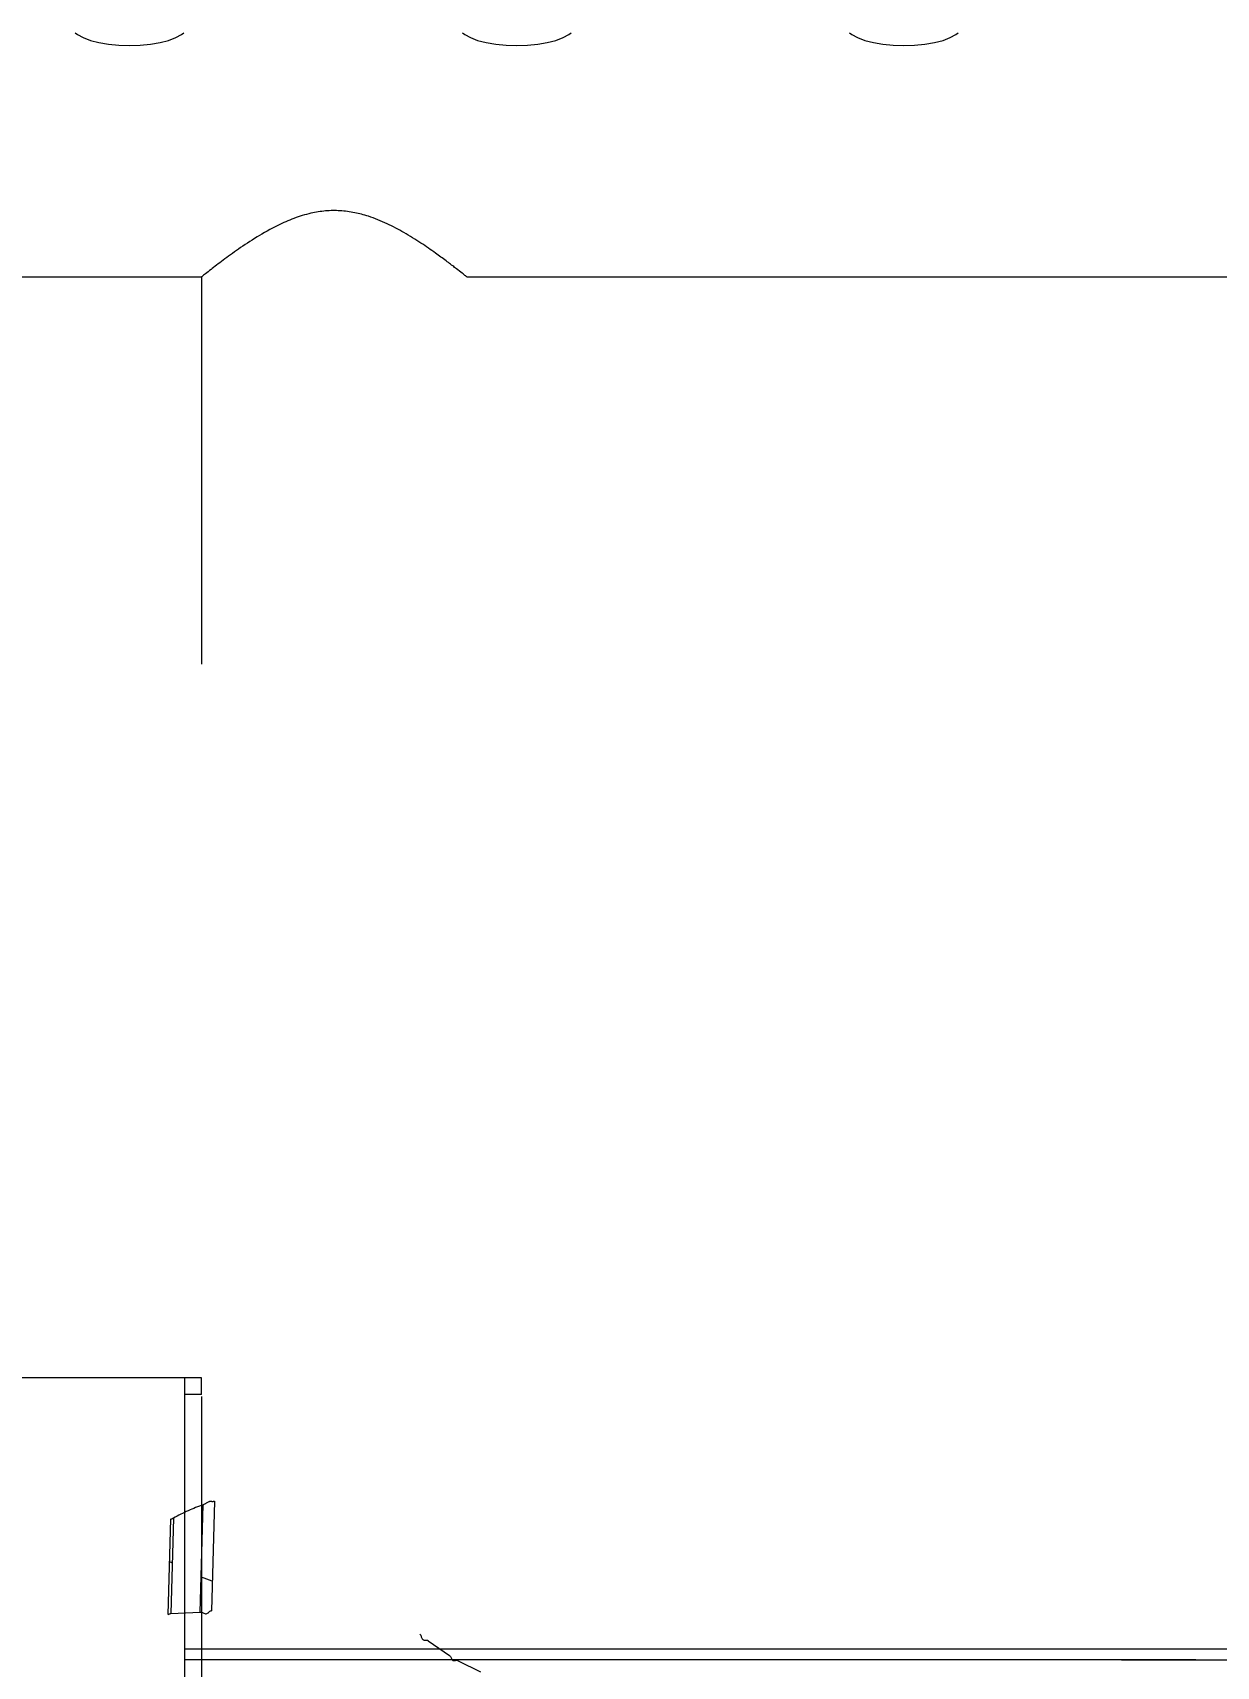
# Model space of a CAD drawing. Extents: x -2187 to 96136, y -11110 to 52208.
# Drawn here: x 39887.6 to 40101.6, y 18663.3 to 18958.7 of the extents above; entities that cross this region are included whole.
import ezdxf

# ---------------------------------------------------------------- set-up
doc = ezdxf.new("R2010")
doc.units = 0
doc.header["$LTSCALE"] = 1000
doc.header["$MEASUREMENT"] = 0
doc.linetypes.add('ACAD_ISO02W100', pattern=[15, 12, -3])
doc.layers.add('洗衣房设备', color=4, linetype='Continuous')
doc.styles.add('-宋体', font='', dxfattribs={"width": 0.8})
doc.styles.add('HZHT', font='hztxt_e.shx', dxfattribs={"width": 1.5, "bigfont": 'hztxt.shx'})
doc.styles.get('-宋体').set_extended_font_data('SimSun')
doc.dimstyles.new('50', dxfattribs={"dimscale": 30, "dimtxt": 3.5, "dimasz": 1.5, "dimexe": 0.8, "dimexo": 2, "dimgap": 0.8, "dimtad": 1, "dimdec": 0, "dimrnd": 5, "dimzin": 0, "dimdsep": 46, "dimtxsty": '-宋体', "dimblk": 'OBLIQUE', "dimcen": 0.6, "dimdle": 0.8, "dimclrd": 6, "dimclre": 6, "dimclrt": 6, "dimadec": 0, "dimazin": 0, "dimtfac": 1, "dimtdec": 0, "dimtofl": 0, "dimtmove": 2, "dimatfit": 3, "dimldrblk": 'OBLIQUE', "dimfxl": 0, "dimtolj": 1, "dimtzin": 0, "dimarcsym": 0})
doc.dimstyles.new('75', dxfattribs={"dimscale": 100, "dimtxt": 3, "dimasz": 1, "dimexe": 1, "dimexo": 1, "dimgap": 0.2, "dimtad": 1, "dimdec": 0, "dimrnd": 10, "dimzin": 0, "dimdsep": 46, "dimtxsty": 'HZHT', "dimblk1": 'ARCHTICK', "dimblk2": 'ARCHTICK', "dimsah": 1, "dimcen": 1, "dimdle": 0.5, "dimclrd": 1, "dimclre": 1, "dimadec": 0, "dimazin": 0, "dimtfac": 1, "dimtdec": 0, "dimtix": 1, "dimtmove": 2, "dimatfit": 3, "dimfxl": 0, "dimtolj": 1, "dimtzin": 0, "dimarcsym": 0})

# ---------------------------------------------------------------- blocks, each defined once
blk = doc.blocks.new('_ArchTick')
at = {"color": 0, "linetype": 'ByBlock', "const_width": 0.4}
blk.add_lwpolyline([(-0.5, -0.5), (0.5, 0.5)], dxfattribs=at)
blk = doc.blocks.new('*D126')
at = {"color": 1, "linetype": 'ACAD_ISO02W100', "lineweight": -2, "ltscale": 750}
for p, q in [((42390.1, 18589.5), (42390.1, 17223.45)), ((38440.1, 18544.5), (38440.1, 17223.45)), ((38390.1, 17323.45), (39094.86, 17323.45)), ((42440.1, 17323.45), (40344.86, 17323.45))]:
    blk.add_line(p, q, dxfattribs=at)
at = {"layer": 'Defpoints', "color": 0, "linetype": 'ACAD_ISO02W100', "ltscale": 750}
for p in [(42390.1, 18689.5), (38440.1, 18644.5), (42390.1, 17323.45)]:
    blk.add_point(p, dxfattribs=at)
at = {"color": 1, "linetype": 'ACAD_ISO02W100', "lineweight": -2, "ltscale": 750, "xscale": 100, "yscale": 100, "zscale": 100, "rotation": 180}
blk.add_blockref('_ArchTick', (38440.1, 17323.45), dxfattribs=at)
at = {"color": 1, "linetype": 'ACAD_ISO02W100', "lineweight": -2, "ltscale": 750, "xscale": 100, "yscale": 100, "zscale": 100}
blk.add_blockref('_ArchTick', (42390.1, 17323.45), dxfattribs=at)
at = {"color": 0, "linetype": 'ACAD_ISO02W100', "ltscale": 750, "insert": (39719.86, 17473.45), "char_height": 300, "attachment_point": 2, "style": 'HZHT'}
blk.add_mtext('\\A1;3950', dxfattribs=at)
blk = doc.blocks.new('_OBLIQUE')
at = {"color": 0, "linetype": 'ByBlock'}
blk.add_line((-0.5, -0.5), (0.5, 0.5), dxfattribs=at)
blk = doc.blocks.new('*D108')
at = {"layer": 'Defpoints', "color": 0, "linetype": 'ACAD_ISO02W100', "ltscale": 750}
for p in [(40215.36, 18776.32), (39918.1, 18411.5), (40624.11, 18411.5)]:
    blk.add_point(p, dxfattribs=at)
at = {"layer": '洗衣房设备', "color": 6, "linetype": 'ACAD_ISO02W100', "lineweight": -2, "ltscale": 750}
for p, q in [((40624.11, 18800.32), (40624.11, 18387.5)), ((40275.36, 18776.32), (40648.11, 18776.32)), ((39978.1, 18411.5), (40648.11, 18411.5))]:
    blk.add_line(p, q, dxfattribs=at)
at = {"layer": '洗衣房设备', "color": 6, "linetype": 'ACAD_ISO02W100', "lineweight": -2, "ltscale": 750, "xscale": 45, "yscale": 45, "zscale": 45}
for p, rotation in [((40624.11, 18776.32), 90), ((40624.11, 18411.5), 270)]:
    blk.add_blockref('_OBLIQUE', p, dxfattribs=dict(at, rotation=rotation))
at = {"layer": '洗衣房设备', "color": 6, "linetype": 'ACAD_ISO02W100', "ltscale": 750, "insert": (40547.61, 18593.91), "char_height": 105, "attachment_point": 5, "rotation": 90, "style": '-宋体'}
blk.add_mtext('\\A1;365', dxfattribs=at)

msp = doc.modelspace()

# ---------------------------------------------------------------- linework, layer by layer
at = {"color": 7, "linetype": 'Continuous', "lineweight": 15}
for p, q in [((39592.097, 18914.501), (39918.097, 18914.501)), ((39592.097, 18914.501), (39918.097, 18914.501)), ((39918.097, 18914.501), (39918.097, 18844.501)), ((39966.097, 18914.501), (40292.097, 18914.501)), ((39966.097, 18914.501), (40292.097, 18914.501)), ((39915.097, 18715.501), (38915.097, 18715.501)), ((39915.097, 18715.501), (38915.097, 18715.501)), ((39918.097, 18715.501), (39915.097, 18715.501)), ((39915.097, 18598.901), (39915.097, 18715.501)), ((39918.097, 18715.501), (39915.097, 18715.501)), ((39915.097, 18598.901), (39915.097, 18715.501)), ((39918.097, 18712.501), (39918.097, 18715.501)), ((39918.097, 18712.501), (39918.097, 18715.501)), ((39918.097, 18712.501), (39915.097, 18712.501)), ((39918.097, 18712.501), (39915.097, 18712.501)), ((39918.097, 18712.101), (39918.097, 18598.501)), ((39918.097, 18712.101), (39918.097, 18598.501)), ((39917.886, 18673.148), (39918.427, 18692.556)), ((39920.458, 18693.207), (39919.906, 18673.393)), ((39912.118, 18672.683), (39912.599, 18689.957)), ((39913.042, 18690.14), (39912.561, 18672.866)), ((39912.561, 18672.866), (39917.886, 18673.148)), ((39959.087, 18667.97), (39962.974, 18665.273)), ((39915.097, 18666.501), (40095.456, 18666.501)), ((39915.097, 18666.501), (40095.456, 18666.501)), ((40086.843, 18666.501), (40400.097, 18666.501)), ((40097.866, 18664.501), (39915.097, 18664.501)), ((40097.866, 18664.501), (39915.097, 18664.501)), ((39964.496, 18664.36), (39968.529, 18662.314)), ((40084.433, 18664.501), (40414.697, 18664.501))]:
    msp.add_line(p, q, dxfattribs=at)
at = {"color": 8, "linetype": 'Continuous', "lineweight": 15, "flags": 128}
for points in [[(39895.27, 18958.667), (39895.697, 18958.331), (39896.717, 18957.768), (39898.023, 18957.278), (39899.569, 18956.879), (39901.304, 18956.583), (39903.167, 18956.402), (39905.097, 18956.341)], [(39905.097, 18956.341), (39907.026, 18956.402), (39908.89, 18956.583), (39910.624, 18956.879), (39912.17, 18957.278), (39913.476, 18957.768), (39914.496, 18958.331), (39914.924, 18958.667)], [(39905.097, 18956.341), (39907.026, 18956.402), (39908.89, 18956.583), (39910.624, 18956.879), (39912.17, 18957.278), (39913.476, 18957.768), (39914.496, 18958.331), (39914.924, 18958.667)], [(40035.27, 18958.667), (40035.697, 18958.331), (40036.717, 18957.768), (40038.023, 18957.278), (40039.569, 18956.879), (40041.304, 18956.583), (40043.167, 18956.402), (40045.097, 18956.341)], [(40035.27, 18958.667), (40035.697, 18958.331), (40036.717, 18957.768), (40038.023, 18957.278), (40039.569, 18956.879), (40041.304, 18956.583), (40043.167, 18956.402), (40045.097, 18956.341)], [(40045.097, 18956.341), (40047.026, 18956.402), (40048.89, 18956.583), (40050.624, 18956.879), (40052.17, 18957.278), (40053.476, 18957.768), (40054.496, 18958.331), (40054.924, 18958.667)], [(40045.097, 18956.341), (40047.026, 18956.402), (40048.89, 18956.583), (40050.624, 18956.879), (40052.17, 18957.278), (40053.476, 18957.768), (40054.496, 18958.331), (40054.924, 18958.667)], [(39912.814, 18681.964), (39912.609, 18682.083), (39912.384, 18682.216)], [(39920.054, 18678.711), (39918.569, 18679.247), (39918.062, 18679.444)]]:
    msp.add_lwpolyline(points, dxfattribs=at)
at = {"color": 7, "linetype": 'Continuous', "lineweight": 15, "flags": 128}
for points in [[(39965.27, 18958.667), (39965.697, 18958.331), (39966.717, 18957.768), (39968.023, 18957.278), (39969.569, 18956.879), (39971.304, 18956.583), (39973.167, 18956.402), (39975.097, 18956.341)], [(39965.27, 18958.667), (39965.697, 18958.331), (39966.717, 18957.768), (39968.023, 18957.278), (39969.569, 18956.879), (39971.304, 18956.583), (39973.167, 18956.402), (39975.097, 18956.341)], [(39975.097, 18956.341), (39977.026, 18956.402), (39978.89, 18956.583), (39980.624, 18956.879), (39982.17, 18957.278), (39983.476, 18957.768), (39984.496, 18958.331), (39984.924, 18958.667)], [(39975.097, 18956.341), (39977.026, 18956.402), (39978.89, 18956.583), (39980.624, 18956.879), (39982.17, 18957.278), (39983.476, 18957.768), (39984.496, 18958.331), (39984.924, 18958.667)]]:
    msp.add_lwpolyline(points, dxfattribs=at)
at = {"color": 7, "linetype": 'Continuous', "lineweight": 15}
for points, knots in [([(39966.055, 18914.535), (39966.067, 18914.525), (39966.133, 18914.472), (39965.792, 18914.745), (39965.053, 18915.331), (39963.903, 18916.23), (39962.364, 18917.403), (39960.334, 18918.893), (39957.805, 18920.643), (39954.872, 18922.476), (39951.699, 18924.165), (39948.69, 18925.402), (39945.801, 18926.182), (39943.19, 18926.533), (39940.51, 18926.497), (39937.682, 18926.04), (39934.76, 18925.13), (39931.455, 18923.661), (39928.044, 18921.722), (39924.732, 18919.523), (39921.901, 18917.465), (39919.948, 18915.965), (39918.77, 18915.039), (39918.177, 18914.565), (39918.147, 18914.541), (39918.134, 18914.531)], [0, 0, 0, 0, 0.0101555, 0.0529265, 0.0922542, 0.1325423, 0.1757661, 0.2198631, 0.2720272, 0.3252733, 0.3723513, 0.4204818, 0.4531916, 0.4867346, 0.5194942, 0.553342, 0.5946354, 0.6370781, 0.6973819, 0.7593981, 0.8202146, 0.8833149, 0.924646, 0.9671133, 1, 1, 1, 1]), ([(39966.055, 18914.535), (39966.067, 18914.525), (39966.133, 18914.472), (39965.792, 18914.745), (39965.053, 18915.331), (39963.903, 18916.23), (39962.364, 18917.403), (39960.334, 18918.893), (39957.805, 18920.643), (39954.872, 18922.476), (39951.699, 18924.165), (39948.69, 18925.402), (39945.801, 18926.182), (39943.19, 18926.533), (39940.51, 18926.497), (39937.682, 18926.04), (39934.76, 18925.13), (39931.455, 18923.661), (39928.044, 18921.722), (39924.732, 18919.523), (39921.901, 18917.465), (39919.948, 18915.965), (39918.77, 18915.039), (39918.177, 18914.565), (39918.147, 18914.541), (39918.134, 18914.531)], [0, 0, 0, 0, 0.0101555, 0.0529265, 0.0922542, 0.1325423, 0.1757661, 0.2198631, 0.2720272, 0.3252733, 0.3723513, 0.4204818, 0.4531916, 0.4867346, 0.5194942, 0.553342, 0.5946354, 0.6370781, 0.6973819, 0.7593981, 0.8202146, 0.8833149, 0.924646, 0.9671133, 1, 1, 1, 1]), ([(39918.427, 18692.556), (39917.511, 18692.205), (39915.666, 18691.5), (39913.92, 18690.595), (39913.042, 18690.14)], [0, 0, 0, 0, 0.4967234, 1, 1, 1, 1]), ([(39918.427, 18692.556), (39918.493, 18692.581), (39918.653, 18692.644), (39918.837, 18692.741), (39918.943, 18692.806), (39918.982, 18692.83)], [0, 0, 0, 0, 0.3067001, 0.7426865, 1, 1, 1, 1]), ([(39919.998, 18693.156), (39919.96, 18693.159), (39919.885, 18693.166), (39919.732, 18693.148), (39919.568, 18693.107), (39919.396, 18693.046), (39919.185, 18692.951), (39919.058, 18692.875), (39918.982, 18692.83)], [0, 0, 0, 0, 0.161232, 0.3239478, 0.4449344, 0.5657287, 0.7429187, 1, 1, 1, 1]), ([(39919.998, 18693.156), (39920.037, 18693.152), (39920.114, 18693.145), (39920.276, 18693.16), (39920.401, 18693.192), (39920.458, 18693.207)], [0, 0, 0, 0, 0.3520426, 0.707148, 1, 1, 1, 1]), ([(39912.599, 18689.957), (39912.639, 18689.968), (39912.718, 18689.99), (39912.87, 18690.052), (39912.98, 18690.107), (39913.035, 18690.136), (39913.042, 18690.14)], [0, 0, 0, 0, 0.32643302, 0.65470118, 0.95340224, 1, 1, 1, 1]), ([(39912.118, 18672.683), (39912.179, 18672.732), (39912.301, 18672.83), (39912.465, 18672.865), (39912.551, 18672.866), (39912.561, 18672.866)], [0, 0, 0, 0, 0.4701431, 0.9408135, 1, 1, 1, 1]), ([(39917.886, 18673.148), (39917.982, 18673.146), (39918.176, 18673.143), (39918.345, 18673.044), (39918.43, 18672.994)], [0, 0, 0, 0, 0.4979887, 1, 1, 1, 1]), ([(39918.43, 18672.994), (39918.514, 18672.946), (39918.685, 18672.85), (39918.968, 18672.825), (39919.215, 18672.908), (39919.361, 18673.023), (39919.425, 18673.1), (39919.44, 18673.117)], [0, 0, 0, 0, 0.2565569, 0.5151366, 0.7371641, 0.9408567, 1, 1, 1, 1]), ([(39919.44, 18673.117), (39919.499, 18673.179), (39919.619, 18673.304), (39919.796, 18673.376), (39919.893, 18673.391), (39919.906, 18673.393)], [0, 0, 0, 0, 0.4619091, 0.9260316, 1, 1, 1, 1]), ([(39957.572, 18669.163), (39957.637, 18669.096), (39957.767, 18668.962), (39957.818, 18668.772), (39957.844, 18668.677)], [0, 0, 0, 0, 0.4979887, 1, 1, 1, 1]), ([(39957.844, 18668.677), (39957.87, 18668.584), (39957.924, 18668.396), (39958.099, 18668.185), (39958.318, 18668.078), (39958.489, 18668.065), (39958.58, 18668.077), (39958.601, 18668.08)], [0, 0, 0, 0, 0.25655691, 0.51513665, 0.73716408, 0.94085674, 1, 1, 1, 1]), ([(39958.601, 18668.08), (39958.681, 18668.086), (39958.84, 18668.098), (39959.002, 18668.031), (39959.077, 18667.977), (39959.087, 18667.97)], [0, 0, 0, 0, 0.4619091, 0.9260316, 1, 1, 1, 1]), ([(39962.974, 18665.273), (39963.032, 18665.226), (39963.149, 18665.13), (39963.22, 18664.965), (39963.244, 18664.872), (39963.247, 18664.857)], [0, 0, 0, 0, 0.4582299, 0.9150447, 1, 1, 1, 1]), ([(39963.247, 18664.857), (39963.272, 18664.78), (39963.321, 18664.626), (39963.472, 18664.46), (39963.663, 18664.375), (39963.847, 18664.364), (39963.963, 18664.39), (39964.009, 18664.4)], [0, 0, 0, 0, 0.2211179, 0.4433378, 0.6493745, 0.859573, 1, 1, 1, 1]), ([(39964.009, 18664.4), (39964.097, 18664.418), (39964.268, 18664.453), (39964.422, 18664.39), (39964.496, 18664.36)], [0, 0, 0, 0, 0.5154886, 1, 1, 1, 1])]:
    msp.add_open_spline(points, degree=3, knots=knots, dxfattribs=at)

# ---------------------------------------------------------------- dimensions: what is measured, and where the dimension line sits
at = {"color": 1, "linetype": 'ACAD_ISO02W100', "ltscale": 750}
dim = msp.add_linear_dim(base=(42390.097, 17323.451), p1=(38440.097, 18644.501), p2=(42390.097, 18689.501), angle=180, dimstyle='75', override={"dimfxl": 3.25}, dxfattribs=at)
dim.commit()
dim.dimension.update_dxf_attribs({"geometry": '*D126', "text_midpoint": (39719.863, 17323.451), "dimtype": 160})
at = {"layer": '洗衣房设备', "color": 2, "linetype": 'ACAD_ISO02W100', "ltscale": 750}
dim = msp.add_linear_dim(base=(40624.109, 18411.501), p1=(40215.362, 18776.32), p2=(39918.097, 18411.501), angle=270, dimstyle='50', dxfattribs=at)
dim.commit()
dim.dimension.update_dxf_attribs({"geometry": '*D108', "text_midpoint": (40547.609, 18593.911)})

# ---------------------------------------------------------------- leaders
msp.add_leader([(40204.844, 18747.704), (39643.03, 18116.862)], dimstyle='75', override={"dimscale": 50, "dimgap": 0.2, "dimtad": 0, "dimfxl": 0.5, "dimfxlon": 1}, dxfattribs=at)

doc.saveas('drawing.dxf')
